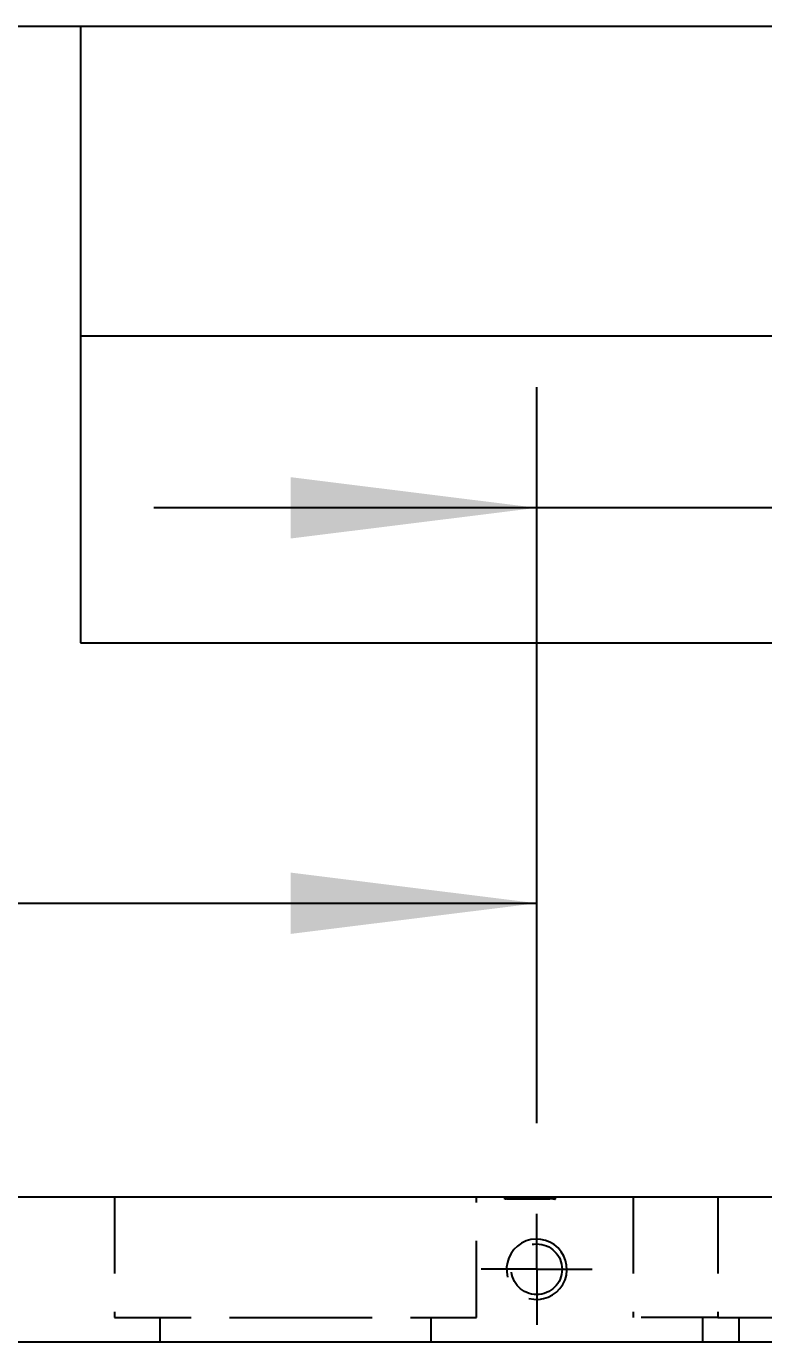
# Model space of a CAD drawing. Extents: x 2 to 292, y 3 to 207.
# Drawn here: x 146.3 to 158.53, y 184.78 to 206.57 of the extents above; entities that cross this region are included whole.
import ezdxf

# ---------------------------------------------------------------- set-up
doc = ezdxf.new("R2010")
doc.units = 0
doc.linetypes.add('SLD-实线', pattern=[0])
doc.linetypes.add('SLD-虚线', pattern=[1.905, 1.27, -0.635])
doc.layers.get('0').update_dxf_attribs({"linetype": 'CONTINUOUS'})
for name, color, linetype in [('图层7', 7, 'SLD-实线'), ('图框', 7, 'SLD-实线'), ('粗实线', 7, 'SLD-实线')]:
    doc.layers.add(name, color=color, linetype=linetype)
doc.styles.add('SLDTEXTSTYLE2', font='TXT', dxfattribs={"width": 0.7})
doc.dimstyles.new('SLDDIMSTYLE13', dxfattribs={"dimtxt": 3.5, "dimasz": 4.08, "dimexe": 0, "dimexo": 0.0625, "dimgap": 0.875, "dimtad": 2, "dimlfac": 5, "dimrnd": 1e-09, "dimzin": 12, "dimtxsty": 'SLDTEXTSTYLE2', "dimsah": 1, "dimcen": 0.09, "dimazin": 3, "dimtfac": 1, "dimtmove": 0, "dimatfit": 3, "dimtolj": 1, "dimtzin": 12})
doc.dimstyles.new('SLDDIMSTYLE4', dxfattribs={"dimtxt": 3.5, "dimasz": 4.08, "dimexe": 0, "dimexo": 0.0625, "dimgap": 0.875, "dimtad": 2, "dimlfac": 5, "dimrnd": 1e-09, "dimzin": 12, "dimtxsty": 'SLDTEXTSTYLE2', "dimsah": 1, "dimcen": 0.09, "dimazin": 3, "dimtfac": 1, "dimtofl": 0, "dimtmove": 0, "dimatfit": 3, "dimtolj": 1, "dimtzin": 12})

# ---------------------------------------------------------------- blocks, each defined once
blk = doc.blocks.new('_D_89')
at = {"layer": '图框', "color": 5}
for p, q in [((126.765, 188.398), (126.765, 194.042)), ((154.765, 188.398), (154.765, 194.042)), ((126.765, 192.042), (154.765, 192.042))]:
    blk.add_line(p, q, dxfattribs=at)
for points in [[(126.765, 192.042), (130.845, 191.534), (130.845, 192.55)], [(154.765, 192.042), (150.685, 192.55), (150.685, 191.534)]]:
    blk.add_solid(points, dxfattribs=at)
at = {"layer": '图框', "color": 5, "insert": (139.037, 196.554), "char_height": 3.5, "attachment_point": 1, "style": 'SLDTEXTSTYLE2'}
blk.add_mtext('140', dxfattribs=at)
blk = doc.blocks.new('_D_90')
at = {"layer": '图框', "color": 5}
for p, q in [((154.765, 188.398), (154.765, 200.593)), ((159.765, 188.398), (159.765, 200.593)), ((154.765, 198.593), (148.415, 198.593)), ((159.765, 198.593), (154.765, 198.593)), ((159.765, 198.593), (168.73, 198.593))]:
    blk.add_line(p, q, dxfattribs=at)
for points in [[(154.765, 198.593), (150.685, 199.101), (150.685, 198.085)], [(159.765, 198.593), (163.845, 198.085), (163.845, 199.101)]]:
    blk.add_solid(points, dxfattribs=at)
at = {"layer": '图框', "color": 5, "insert": (165.657, 203.105), "char_height": 3.5, "attachment_point": 1, "style": 'SLDTEXTSTYLE2'}
blk.add_mtext('25', dxfattribs=at)
blk = doc.blocks.new('SW_CENTERMARKSYMBOL_76')
at = {"layer": '图框', "color": 0}
for p, q in [((0, 0.5), (0, 0.92)), ((0, 0), (0, 0.5)), ((-0.5, 0), (-0.92, 0)), ((0, 0), (-0.5, 0)), ((0, 0), (0, -0.5)), ((0, 0), (0.5, 0)), ((0.5, 0), (0.92, 0)), ((0, -0.5), (0, -0.92))]:
    blk.add_line(p, q, dxfattribs=at)

msp = doc.modelspace()

# ---------------------------------------------------------------- linework, layer by layer
at = {"color": 7, "linetype": 'SLD-实线'}
for p, q in [((49.76450831, 187.17789008), (167.76450306, 187.17789008)), ((154.33621735, 187.17789008), (154.33621735, 187.18289007)), ((154.33630973, 187.17789008), (154.33630973, 187.18289007)), ((154.35992211, 187.18289007), (154.35992211, 187.17789008)), ((154.41071421, 187.18289007), (154.41071421, 187.17789008)), ((154.59239513, 187.17789008), (154.59239513, 187.18289007)), ((154.61147756, 187.18289007), (154.61147756, 187.17789008)), ((154.84122664, 187.17789008), (154.84122664, 187.18289007)), ((154.85699207, 187.17789008), (154.85699207, 187.18289007)), ((154.87245351, 187.17789008), (154.87245351, 187.18289007)), ((154.91186112, 187.17789008), (154.91186112, 187.18289007)), ((154.91480559, 187.17789008), (154.91480559, 187.18289007)), ((154.9318257, 187.17789008), (154.9318257, 187.18289007)), ((49.76450831, 184.77789006), (167.76450306, 184.77789006))]:
    msp.add_line(p, q, dxfattribs=at)
at = {"color": 7, "linetype": 'SLD-虚线'}
for p, q in [((147.76450426, 187.17789008), (147.76450426, 185.17789003)), ((153.76450449, 185.17789003), (153.76450449, 187.17789008)), ((154.23263043, 187.17789008), (154.23263043, 187.13789005)), ((154.23563451, 187.13789005), (154.23563451, 187.17789008)), ((154.24117476, 187.13789005), (154.24117476, 187.17789008)), ((154.26492721, 187.13789005), (154.24117476, 187.13789005)), ((154.24966246, 187.17789008), (154.24966246, 187.13789005)), ((154.25864786, 187.13789005), (154.25864786, 187.17789008)), ((154.27568287, 187.18289007), (154.27568287, 187.13289006)), ((154.27569479, 187.13789005), (154.27569479, 187.17789008)), ((154.28162843, 187.17789008), (154.28162843, 187.13789005)), ((154.28421825, 187.13789005), (154.28421825, 187.17789008)), ((154.28674847, 187.18289007), (154.28674847, 187.13289006)), ((154.29017276, 187.18289007), (154.29017276, 187.13289006)), ((154.29018468, 187.13789005), (154.29018468, 187.17789008)), ((154.29572493, 187.13789005), (154.29572493, 187.17789008)), ((154.3217215, 187.13789005), (154.29572493, 187.13789005)), ((154.29843694, 187.18289007), (154.29843694, 187.13289006)), ((154.29870814, 187.13789005), (154.29870814, 187.17789008)), ((154.30169136, 187.18289007), (154.30169136, 187.17789008)), ((154.30169136, 187.13789005), (154.30169136, 187.17789008)), ((154.30169136, 187.13789005), (154.30169136, 187.13289006)), ((154.30467457, 187.13789005), (154.30467457, 187.17789008)), ((154.31021482, 187.13789005), (154.31021482, 187.17789008)), ((154.31319803, 187.13789005), (154.31319803, 187.17789008)), ((154.31618124, 187.13789005), (154.31618124, 187.17789008)), ((154.31873828, 187.13789005), (154.31873828, 187.17789008)), ((154.3217215, 187.13789005), (154.3217215, 187.17789008)), ((154.43380207, 187.13789005), (154.3217215, 187.13789005)), ((154.32470471, 187.13789005), (154.32470471, 187.17789008)), ((154.32768792, 187.13789005), (154.32768792, 187.17789008)), ((154.33024198, 187.18289007), (154.33024198, 187.13289006)), ((154.33322817, 187.13789005), (154.33322817, 187.17789008)), ((154.33618456, 187.18289007), (154.33618456, 187.13289006)), ((154.33621139, 187.13789005), (154.33621139, 187.17789008)), ((154.33621735, 187.13289006), (154.33621735, 187.17789008)), ((154.33630973, 187.13289006), (154.33630973, 187.17789008)), ((154.3391946, 187.13789005), (154.3391946, 187.17789008)), ((154.34175164, 187.13789005), (154.34175164, 187.17789008)), ((154.35070127, 187.13789005), (154.35070127, 187.17789008)), ((154.35325831, 187.13789005), (154.35325831, 187.17789008)), ((154.35624153, 187.13789005), (154.35624153, 187.17789008)), ((154.35922474, 187.13789005), (154.35922474, 187.17789008)), ((154.35992211, 187.17789008), (154.35992211, 187.13289006)), ((154.36220795, 187.13789005), (154.36220795, 187.17789008)), ((154.36476499, 187.13789005), (154.36476499, 187.17789008)), ((154.37371463, 187.13789005), (154.37371463, 187.17789008)), ((154.37627167, 187.13789005), (154.37627167, 187.17789008)), ((154.3852213, 187.13789005), (154.3852213, 187.17789008)), ((154.38777834, 187.13789005), (154.38777834, 187.17789008)), ((154.39928502, 187.13789005), (154.39928502, 187.17789008)), ((154.40226823, 187.13789005), (154.40226823, 187.17789008)), ((154.40525145, 187.13789005), (154.40525145, 187.17789008)), ((154.41071421, 187.17789008), (154.41071421, 187.13289006)), ((154.4107917, 187.13789005), (154.4107917, 187.17789008)), ((154.41377491, 187.13789005), (154.41377491, 187.17789008)), ((154.41675812, 187.13789005), (154.41675812, 187.17789008)), ((154.42229837, 187.13789005), (154.42229837, 187.17789008)), ((154.43124503, 187.13789005), (154.43124503, 187.17789008)), ((154.43380207, 187.13789005), (154.43380207, 187.17789008)), ((154.44530875, 187.13789005), (154.43380207, 187.13789005)), ((154.44530875, 187.13789005), (154.44530875, 187.17789008)), ((154.57188219, 187.13789005), (154.44530875, 187.13789005)), ((154.45127517, 187.13789005), (154.45127517, 187.17789008)), ((154.45681542, 187.13789005), (154.45681542, 187.17789008)), ((154.49133545, 187.13789005), (154.49133545, 187.17789008)), ((154.49730188, 187.13789005), (154.49730188, 187.17789008)), ((154.50028509, 187.13789005), (154.50028509, 187.17789008)), ((154.51179177, 187.13789005), (154.51179177, 187.17789008)), ((154.53001589, 187.17789008), (154.53001589, 187.13789005)), ((154.53182191, 187.13789005), (154.53182191, 187.17789008)), ((154.53480512, 187.13789005), (154.53480512, 187.17789008)), ((154.53736216, 187.13789005), (154.53736216, 187.17789008)), ((154.54872877, 187.18289007), (154.54872877, 187.13289006)), ((154.55483526, 187.13789005), (154.55483526, 187.17789008)), ((154.57188219, 187.13789005), (154.57188219, 187.17789008)), ((154.60384518, 187.13789005), (154.57188219, 187.13789005)), ((154.57784862, 187.13789005), (154.57784862, 187.17789008)), ((154.58338887, 187.13789005), (154.58338887, 187.17789008)), ((154.5923385, 187.13789005), (154.5923385, 187.17789008)), ((154.59239513, 187.13289006), (154.59239513, 187.17789008)), ((154.59489554, 187.13789005), (154.59489554, 187.17789008)), ((154.60384518, 187.13789005), (154.60384518, 187.17789008)), ((154.61790592, 187.13789005), (154.60384518, 187.13789005)), ((154.60938543, 187.13789005), (154.60938543, 187.17789008)), ((154.61147756, 187.17789008), (154.61147756, 187.13289006)), ((154.61236865, 187.13789005), (154.61236865, 187.17789008)), ((154.61790592, 187.13789005), (154.61790592, 187.17789008)), ((154.62387234, 187.13789005), (154.62387234, 187.17789008)), ((154.62685555, 187.13789005), (154.62685555, 187.17789008)), ((154.63239581, 187.13789005), (154.63239581, 187.17789008)), ((154.63836223, 187.13789005), (154.63836223, 187.17789008)), ((154.64091927, 187.13789005), (154.64091927, 187.17789008)), ((154.64390248, 187.13789005), (154.64390248, 187.17789008)), ((154.6468857, 187.13789005), (154.6468857, 187.17789008)), ((154.64986891, 187.13789005), (154.64986891, 187.17789008)), ((154.65242595, 187.13789005), (154.65242595, 187.17789008)), ((154.65540916, 187.13789005), (154.65540916, 187.17789008)), ((154.65839237, 187.13789005), (154.65839237, 187.17789008)), ((154.66393262, 187.13789005), (154.66393262, 187.17789008)), ((154.66691584, 187.13789005), (154.66691584, 187.17789008)), ((154.66989905, 187.13789005), (154.66989905, 187.17789008)), ((154.67288226, 187.13789005), (154.67288226, 187.17789008)), ((154.6754393, 187.13789005), (154.6754393, 187.17789008)), ((154.67842251, 187.13789005), (154.67842251, 187.17789008)), ((154.89406318, 187.13789005), (154.6844396, 187.13789005)), ((154.68992919, 187.13789005), (154.68992919, 187.17789008)), ((154.6929124, 187.13789005), (154.6929124, 187.17789008)), ((154.69589561, 187.13789005), (154.69589561, 187.17789008)), ((154.71890897, 187.13789005), (154.71890897, 187.17789008)), ((154.74192232, 187.13789005), (154.74192232, 187.17789008)), ((154.74303693, 187.18289007), (154.74303693, 187.13289006)), ((154.75044579, 187.13789005), (154.75044579, 187.17789008)), ((154.753429, 187.13789005), (154.753429, 187.17789008)), ((154.75598604, 187.13789005), (154.75598604, 187.17789008)), ((154.75896925, 187.13789005), (154.75896925, 187.17789008)), ((154.76195246, 187.13789005), (154.76195246, 187.17789008)), ((154.77345914, 187.13789005), (154.77345914, 187.17789008)), ((154.77644235, 187.13789005), (154.77644235, 187.17789008)), ((154.78496582, 187.13789005), (154.78496582, 187.17789008)), ((154.7994557, 187.13789005), (154.7994557, 187.17789008)), ((154.81649965, 187.13789005), (154.81649965, 187.17789008)), ((154.81948287, 187.13789005), (154.81948287, 187.17789008)), ((154.82800633, 187.13789005), (154.82800633, 187.17789008)), ((154.83397275, 187.13789005), (154.83397275, 187.17789008)), ((154.83951301, 187.13789005), (154.83951301, 187.17789008)), ((154.84122664, 187.13289006), (154.84122664, 187.17789008)), ((154.84803647, 187.13789005), (154.84803647, 187.17789008)), ((154.85101968, 187.13789005), (154.85101968, 187.17789008)), ((154.8540029, 187.13789005), (154.8540029, 187.17789008)), ((154.85699207, 187.13289006), (154.85699207, 187.17789008)), ((154.85954315, 187.13789005), (154.85954315, 187.17789008)), ((154.86849278, 187.13789005), (154.86849278, 187.17789008)), ((154.87104982, 187.13789005), (154.87104982, 187.17789008)), ((154.87245351, 187.13289006), (154.87245351, 187.17789008)), ((154.87701625, 187.13789005), (154.87701625, 187.17789008)), ((154.89406318, 187.13789005), (154.89406318, 187.17789008)), ((154.90556985, 187.13789005), (154.90556985, 187.17789008)), ((154.90855307, 187.13789005), (154.90855307, 187.17789008)), ((154.91153628, 187.13789005), (154.91153628, 187.17789008)), ((154.91186112, 187.13289006), (154.91186112, 187.17789008)), ((154.91451949, 187.13789005), (154.91451949, 187.17789008)), ((154.91480559, 187.13289006), (154.91480559, 187.17789008)), ((154.92602617, 187.13789005), (154.92602617, 187.17789008)), ((154.92858321, 187.13789005), (154.92858321, 187.17789008)), ((154.9318257, 187.13289006), (154.9318257, 187.17789008)), ((154.93454963, 187.13789005), (154.93454963, 187.17789008)), ((154.93753284, 187.13789005), (154.93753284, 187.17789008)), ((154.94008988, 187.13789005), (154.94008988, 187.17789008)), ((154.94605631, 187.13789005), (154.94605631, 187.17789008)), ((154.95233566, 187.13289006), (154.95233566, 187.18289007)), ((154.95457977, 187.13789005), (154.95457977, 187.17789008)), ((154.9605462, 187.13789005), (154.9605462, 187.17789008)), ((154.96608645, 187.13789005), (154.96608645, 187.17789008)), ((154.97042865, 187.13789005), (154.97042865, 187.17789008)), ((154.97356683, 187.13289006), (154.97356683, 187.18289007)), ((154.97460991, 187.13789005), (154.97460991, 187.17789008)), ((154.98057634, 187.13789005), (154.98057634, 187.17789008)), ((154.98231381, 187.13289006), (154.98231381, 187.18289007)), ((154.9890998, 187.13789005), (154.9890998, 187.17789008)), ((154.99506623, 187.13789005), (154.99506623, 187.17789008)), ((155.00060648, 187.13789005), (155.00060648, 187.17789008)), ((155.00656992, 187.13789005), (155.00656992, 187.17789008)), ((155.00809282, 187.13289006), (155.00809282, 187.18289007)), ((155.01354665, 187.13289006), (155.01354665, 187.18289007)), ((155.04108995, 187.13789005), (155.03006608, 187.13789005)), ((155.04108995, 187.13789005), (155.04108995, 187.17789008)), ((155.05515367, 187.13789005), (155.05515367, 187.17789008)), ((155.06800145, 187.13789005), (155.06800145, 187.17789008)), ((155.07560998, 187.13789005), (155.07189363, 187.13789005)), ((155.07560998, 187.13789005), (155.07560998, 187.17789008)), ((156.36450678, 187.17789008), (156.36450678, 185.17789003)), ((157.76450664, 187.17789008), (157.76450664, 185.17789003)), ((147.76450426, 185.17789003), (150.76450438, 185.17789003)), ((148.51450652, 185.17789003), (148.51450652, 184.77789006)), ((150.76450438, 185.17789003), (153.76450449, 185.17789003)), ((153.01450521, 184.77789006), (153.01450521, 185.17789003)), ((157.76450664, 185.17789003), (156.36450678, 185.17789003)), ((157.51450688, 185.17789003), (157.51450688, 184.77789006)), ((157.76450664, 185.17789003), (159.76450473, 185.17789003)), ((158.11450511, 185.17789003), (158.11450511, 184.77789006))]:
    msp.add_line(p, q, dxfattribs=at)
msp.add_circle((154.76450569, 185.97789007), 0.42, dxfattribs=at)
at = {"color": 7, "linetype": 'SLD-实线'}
msp.add_arc((154.76450569, 185.97789007), 0.5, 255, 195, dxfattribs=at)
at = {"color": 7, "linetype": 'SLD-虚线'}
for points, knots in [([(154.24117476, 187.13789005), (154.23702439, 187.13789005), (154.23185927, 187.13789005), (154.23361723, 187.13789005), (154.2339626, 187.13789005)], [0, 0, 0, 0, 0.8035391823, 1, 1, 1, 1]), ([(154.3217215, 187.13789005), (154.31549382, 187.13789005), (154.30309575, 187.13789005), (154.28768967, 187.13789005), (154.28123978, 187.13789005), (154.27624091, 187.13789005), (154.27613004, 187.13789005), (154.27604348, 187.13789005)], [0, 0, 0, 0, 0.1329159937, 0.264609602, 0.3968562648, 0.5291086816, 1, 1, 1, 1]), ([(154.63836341, 187.13789007), (154.63779739, 187.13789007), (154.6353747, 187.13789007), (154.62959726, 187.13789007), (154.62273246, 187.13789007), (154.61972748, 187.13789007), (154.61790741, 187.13789007)], [0, 0, 0, 0, 0.0553162664, 0.2367671115, 0.537720138, 1, 1, 1, 1]), ([(154.6754399, 187.13789007), (154.67510006, 187.13789007), (154.67444846, 187.13789007), (154.67439558, 187.13789007), (154.67315249, 187.13789007), (154.67305347, 187.13789007), (154.67212913, 187.13789007), (154.67106022, 187.13789007), (154.67095865, 187.13789007), (154.66906793, 187.13789007), (154.66681489, 187.13789007), (154.66122746, 187.13789007), (154.65677945, 187.13789007), (154.65225768, 187.13789007), (154.64652906, 187.13789007), (154.64081191, 187.13789007), (154.63836341, 187.13789007)], [0, 0, 0, 0, 0.1035990043, 0.1986395609, 0.2840905735, 0.360979878, 0.429352696, 0.4881207336, 0.5383188809, 0.580017961, 0.7244914899, 0.8621057041, 0.9195094817, 0.9600297953, 0.9828817993, 1, 1, 1, 1]), ([(154.98057521, 187.13789007), (154.98105961, 187.13789007), (154.98190682, 187.13789007), (154.98231923, 187.13789007), (154.9823309, 187.13789007), (154.98215104, 187.13789007), (154.97905836, 187.13789007), (154.97618463, 187.13789007), (154.96497451, 187.13789007), (154.94886076, 187.13789007), (154.92437145, 187.13789007), (154.90515096, 187.13789007), (154.89406338, 187.13789007)], [0, 0, 0, 0, 0.1385018147, 0.24223982, 0.3193529914, 0.3619812046, 0.4200562765, 0.4878496499, 0.5402948042, 0.6404258339, 0.7925751149, 1, 1, 1, 1]), ([(155.06691665, 187.13789005), (155.06724773, 187.13789005), (155.06826081, 187.13789005), (155.06464676, 187.13789005), (155.05573968, 187.13789005), (155.04696626, 187.13789005), (155.04108995, 187.13789005)], [0, 0, 0, 0, 0.1088661982, 0.3331185039, 0.5533326897, 1, 1, 1, 1])]:
    msp.add_open_spline(points, degree=3, knots=knots, dxfattribs=at)
at = {"layer": '图层7', "color": 5}
for p, q in [((147.20335433, 206.5709215), (147.20335433, 196.35433538)), ((147.20335433, 201.44208283), (292.20335529, 201.44208283)), ((147.20335433, 196.35433538), (292.20335529, 196.35433538))]:
    msp.add_line(p, q, dxfattribs=at)
at = {"layer": '粗实线', "color": 5}
msp.add_line((2.20335337, 206.5709215), (292.20335529, 206.5709215), dxfattribs=at)

# ---------------------------------------------------------------- block references
at = {"layer": '图框', "color": 5}
msp.add_blockref('SW_CENTERMARKSYMBOL_76', (154.76450569, 185.97789007), dxfattribs=at)

# ---------------------------------------------------------------- dimensions: what is measured, and where the dimension line sits
for base, p1, dimstyle, picture, middle in [((154.76450569, 198.59282584), (159.76450569, 186.89789007), 'SLDDIMSTYLE13', '_D_90', (167.19344196, 198.59282584)), ((154.76450569, 192.04223094), (126.76450569, 186.89789007), 'SLDDIMSTYLE4', '_D_89', (141.34094939, 192.04223094))]:
    dim = msp.add_linear_dim(base=base, p1=p1, p2=(154.76450569, 186.89789007), dimstyle=dimstyle, dxfattribs=at)
    dim.commit()
    dim.dimension.update_dxf_attribs({"geometry": picture, "text_midpoint": middle, "dimtype": 160})

doc.saveas('drawing.dxf')
